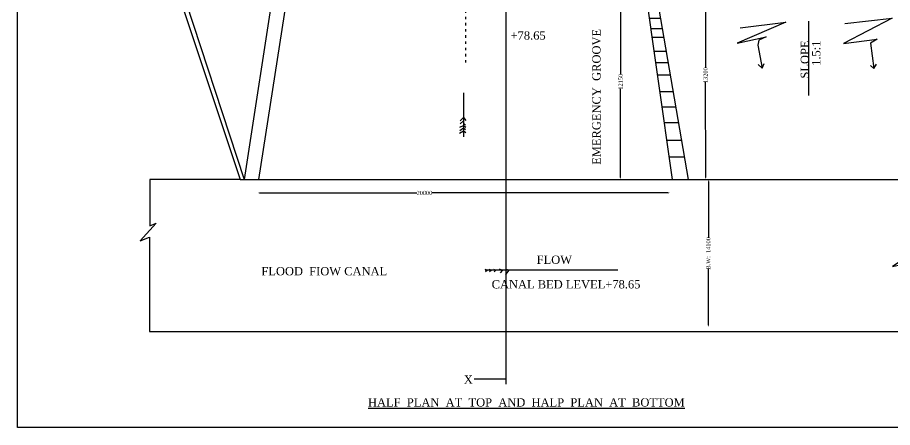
# Model space of a CAD drawing. Header units: millimetres. Extents: x 2351 to 123192, y 1671 to 55171.
# Drawn here: x 2351 to 44732, y 1671 to 21511 of the extents above; entities that cross this region are included whole.
import ezdxf

# ---------------------------------------------------------------- set-up
doc = ezdxf.new("R2010")
doc.units = ezdxf.units.MM
doc.header["$MEASUREMENT"] = 0
doc.header["$PDMODE"] = 66
doc.header["$PDSIZE"] = 170
doc.linetypes.add('ACAD_ISO03W100', pattern=[30, 12, -18])
for name, color, linetype in [('DIM', 5, 'Continuous'), ('DOT LINE', 3, 'ACAD_ISO03W100'), ('DWG. LINE', 1, 'Continuous'), ('HATCH', 2, 'Continuous'), ('TEXT', 7, 'Continuous')]:
    doc.layers.add(name, color=color, linetype=linetype)
doc.layers.add('TITLE', color=7, linetype='Continuous', lineweight=30)
doc.styles.get("Standard").update_dxf_attribs({"font": 'TIMES.TTF', "height": 200})
doc.dimstyles.get("Standard").update_dxf_attribs({"dimtxt": 200, "dimasz": 100, "dimexe": 0.18, "dimexo": 0.0625, "dimgap": 0.09, "dimtad": 0, "dimtih": 1, "dimtoh": 1, "dimdec": 1, "dimzin": 0, "dimdsep": 46, "dimtxsty": 'Standard', "dimcen": 0.09, "dimse1": 1, "dimse2": 1, "dimclrd": 5, "dimclre": 5, "dimclrt": 4, "dimadec": 0, "dimazin": 0, "dimtfac": 1, "dimtdec": 1, "dimtofl": 0, "dimtmove": 0, "dimatfit": 3, "dimfxl": 1, "dimtolj": 1, "dimtzin": 0, "dimarcsym": 0})

# ---------------------------------------------------------------- blocks, each defined once
blk = doc.blocks.new('*D35')
at = {"layer": 'Defpoints', "color": 0}
for p in [(13974, 12953), (33974, 13020), (33974, 12953)]:
    blk.add_point(p, dxfattribs=at)
at = {"layer": 'DIM', "color": 5, "lineweight": -2}
for p, q in [((14074, 13020), (21701, 13020)), ((33874, 13020), (22423, 13020))]:
    blk.add_line(p, q, dxfattribs=at)
at = {"layer": 'DIM', "color": 5}
for points in [[(14074, 13037), (14074, 13004), (13974, 13020)], [(33874, 13037), (33874, 13004), (33974, 13020)]]:
    blk.add_solid(points, dxfattribs=at)
at = {"layer": 'DIM', "color": 4, "insert": (22062, 13020), "char_height": 200, "attachment_point": 5}
blk.add_mtext('\\A1;20000', dxfattribs=at)
blk = doc.blocks.new('*D51')
at = {"layer": 'Defpoints', "color": 0}
for p in [(35663, 23773), (35674, 13671), (35684, 13671)]:
    blk.add_point(p, dxfattribs=at)
at = {"layer": 'DIM', "color": 5, "lineweight": -2}
for p, q in [((35673, 23673), (35678, 19069)), ((35683, 13771), (35679, 18375))]:
    blk.add_line(p, q, dxfattribs=at)
at = {"layer": 'DIM', "color": 5}
for points in [[(35690, 23673), (35657, 23673), (35673, 23773)], [(35700, 13771), (35667, 13771), (35684, 13671)]]:
    blk.add_solid(points, dxfattribs=at)
at = {"layer": 'DIM', "color": 4, "insert": (35678, 18722), "char_height": 200, "attachment_point": 5, "rotation": 90}
blk.add_mtext('\\A1;13200', dxfattribs=at)
blk = doc.blocks.new('*D52')
at = {"layer": 'Defpoints', "color": 0}
for p in [(35684, 13671), (35684, 6522), (35812, 6522)]:
    blk.add_point(p, dxfattribs=at)
at = {"layer": 'DIM', "color": 5, "lineweight": -2}
for p, q in [((35812, 13571), (35812, 10848)), ((35812, 6622), (35812, 9346))]:
    blk.add_line(p, q, dxfattribs=at)
at = {"layer": 'DIM', "color": 5}
for points in [[(35795, 13571), (35829, 13571), (35812, 13671)], [(35795, 6622), (35829, 6622), (35812, 6522)]]:
    blk.add_solid(points, dxfattribs=at)
at = {"layer": 'DIM', "color": 4, "insert": (35812, 10097), "char_height": 200, "attachment_point": 5, "rotation": 90}
blk.add_mtext('\\A1;B.W:  14100', dxfattribs=at)
blk = doc.blocks.new('*D83')
at = {"layer": 'Defpoints', "color": 0}
for p in [(31559, 23130), (31557, 13671), (31561, 13671)]:
    blk.add_point(p, dxfattribs=at)
at = {"layer": 'DIM', "color": 5, "lineweight": -2}
for p, q in [((31563, 23030), (31562, 18747)), ((31561, 13771), (31562, 18054))]:
    blk.add_line(p, q, dxfattribs=at)
at = {"layer": 'DIM', "color": 5}
for points in [[(31547, 23030), (31580, 23030), (31563, 23130)], [(31544, 13771), (31578, 13771), (31561, 13671)]]:
    blk.add_solid(points, dxfattribs=at)
at = {"layer": 'DIM', "color": 4, "insert": (31562, 18401), "char_height": 200, "attachment_point": 5, "rotation": 90}
blk.add_mtext('\\A1;12150', dxfattribs=at)

msp = doc.modelspace()

# ---------------------------------------------------------------- linework, layer by layer
at = {"layer": 'DIM'}
for points in [[(23797.32, 16517.57), (23957.71, 16680.17), (24060.06, 16522.42)], [(23773.9, 16201.62), (23957.71, 16290.74), (24071.24, 16210.53)], [(23773.9, 16050.39), (23957.71, 16177.84), (24052.41, 16093.76)], [(23794.79, 16371.98), (23957.71, 16507.45)], [(24046.94, 16304.01), (23957.71, 16399.08)], [(23754.54, 15913.21), (23957.71, 16025.98), (24068.45, 15940.57)], [(24983.22, 9327.11), (25110.99, 9284.84), (25021.3, 9198.22)], [(25173.84, 9335.69), (25311.45, 9284.84), (25208.25, 9199.44)], [(25411.58, 9329.05), (25520.97, 9284.84), (25442.21, 9197.9)], [(25688.88, 9350.54), (25844.07, 9284.84), (25722.14, 9157.84)], [(26019, 9329.67), (26150, 9284.84), (25988.17, 9073.67)]]:
    msp.add_lwpolyline(points, dxfattribs=at)
at = {"layer": 'DOT LINE', "ltscale": 10}
msp.add_lwpolyline([(24045, 40749.64), (24045, 19196.31)], dxfattribs=at)
at = {"layer": 'DWG. LINE'}
for points in [[(14673.99, 40502.21), (6318.69, 40502.21), (6318.69, 38479.42), (12627.39, 38479.42), (13050.04, 36101.97), (10156.2, 29520.89), (9908.28, 29520.89), (9908.28, 23359.33), (10143.24, 23359.33), (13330.72, 13671.15)], [(14673.99, 40502.21), (15505.07, 29957.04), (15505.07, 25159.15), (15107.86, 25159.15), (15107.86, 24852.26), (15471.13, 24852.26), (15471.13, 24080.61), (15074.38, 24080.61), (15074.38, 23749.2), (15492.1, 23749.2), (15492.1, 23130.04), (14028.15, 13671.15)], [(33505.9, 36634.88), (45234.97, 36634.88), (45234.97, 33346.1), (45428.87, 33470.33), (45063.37, 32939.52), (45239.51, 33025.09), (45239.51, 31030.48), (45342.54, 31110.54), (44998.2, 30482.57), (45232.64, 30582.49), (45232.64, 26834.76), (45346.93, 26847.71), (44958.29, 26220.11), (45199.51, 26301.41), (45199.51, 9979.62), (45490.12, 9961.4), (44731.23, 9459.17), (45019.86, 9533.7), (45019.86, 5906.12)], [(9646.62, 29742.15), (9646.62, 23070.48), (9996.77, 23070.48), (13131.52, 13671.15)], [(14826.01, 23427.25), (13337.23, 13671.15)], [(32679.72, 23427.25), (34056.14, 13671.15)], [(33159.98, 23427.25), (34832.25, 13671.15)], [(32954.76, 21477.8), (33494.13, 21477.8)], [(33024.41, 20984.12), (33578.75, 20984.12)], [(33083.29, 20566.75), (33650.29, 20566.75)], [(33180.4, 19878.44), (33768.27, 19878.44)], [(33256.98, 19335.62), (33861.32, 19335.62)], [(33341.81, 18734.37), (33964.38, 18734.37)], [(33455.74, 17926.81), (34102.8, 17926.81)], [(33559.21, 17193.37), (34228.51, 17193.37)], [(33666.83, 16430.6), (34359.26, 16430.6)], [(33788.13, 15570.76), (34506.64, 15570.76)], [(33901.2, 14769.33), (34644.01, 14769.33)], [(13131.52, 13671.15), (8869.45, 13671.15), (8768.19, 13671.15), (8768.19, 11431.57), (9072.83, 11551.16), (8291.59, 10711.02), (8748.94, 10878.13), (8748.94, 6309.37), (47941.46, 6309.37)], [(13131.52, 13671.15), (45199.51, 13671.15)]]:
    msp.add_lwpolyline(points, dxfattribs=at)
at = {"layer": 'HATCH'}
for points in [[(37348.08, 21005.02), (39569.01, 21290.09), (37215.27, 20267), (38610.87, 20582.48), (38261.37, 20409.08), (38213.24, 20178.78), (38423.15, 19067.52)], [(42421.95, 21221.13), (44719.84, 21471.83), (42350.74, 20249.62), (43996.18, 20464.79), (43668.82, 20275.44), (43830.83, 19041.64)], [(38423.15, 19067.52), (38225.5, 19236.5)], [(38423.15, 19067.52), (38517.5, 19284)], [(43830.83, 19041.64), (43659.5, 19191)], [(43830.83, 19041.64), (43949.5, 19254.5)]]:
    msp.add_lwpolyline(points, dxfattribs=at)
at = {"layer": 'TITLE'}
msp.add_lwpolyline([(2351.27, 55171.09), (123078.68, 55171.09), (123078.68, 1671.09), (2351.27, 1671.09)], close=True, dxfattribs=at)

# ---------------------------------------------------------------- texts
at = {"layer": 'TEXT'}
for s, p in [('+78.65', (26232.79, 20442.2)), ('FLOW', (27497.23, 9590.1)), ('FLOOD  FIOW CANAL', (14164.88, 9035.3)), ('CANAL BED LEVEL+78.65', (25318.63, 8400.52)), ('X', (23969.9, 3786.97))]:
    msp.add_text(s, height=400, dxfattribs=at).set_placement(p)
for s, p in [('EMERGENCY  GROOVE', (30591.64, 14381.6)), ('SLOPE', (40686.63, 18554.5)), ('1.5:1', (41238.51, 19170))]:
    msp.add_text(s, height=400, rotation=90, dxfattribs=at).set_placement(p)
at = {"layer": 'TITLE'}
msp.add_text('%%UHALF  PLAN  AT  TOP  AND  HALP  PLAN  AT  BOTTOM', height=400, dxfattribs=at).set_placement((19328.63, 2685.39))

# ---------------------------------------------------------------- dimensions: what is measured, and where the dimension line sits
at = {"layer": 'DIM'}
for p1, p2, distance, text, picture, middle in [((35663.42, 23773.16), (35673.59, 13671.15), 9.94, '13200', '*D51', (35678.44, 18722.16)), ((31559.23, 23130.04), (31556.66, 13671.15), 4.22, '12150', '*D83', (31562.16, 18400.59)), ((35683.53, 13671.16), (35683.53, 6522.14), 128.41, 'B.W:  14100', '*D52', (35811.94, 10096.65))]:
    dim = msp.add_aligned_dim(p1=p1, p2=p2, distance=distance, text=text, dimstyle='Standard', dxfattribs=at)
    dim.commit()
    dim.dimension.update_dxf_attribs({"geometry": picture, "text_midpoint": middle, "text_rotation": 90})
dim = msp.add_linear_dim(base=(33973.96, 13020.41), p1=(13973.96, 12952.93), p2=(33973.96, 12952.93), angle=0, text='20000', dimstyle='Standard', dxfattribs=at)
dim.commit()
dim.dimension.update_dxf_attribs({"geometry": '*D35', "text_midpoint": (22062.05, 13020.41), "dimtype": 161})

# ---------------------------------------------------------------- leaders
for points in [[(24581.56, 54897.57), (25996.14, 54897.57), (25996.14, 3767.52)], [(40686.63, 17737.84), (40686.63, 21341.1)], [(23957.71, 17859.81), (23957.71, 15728.85)], [(31435.59, 9284.84), (25003.87, 9284.84)], [(24469.63, 4023.14), (26040.37, 4023.14)]]:
    msp.add_leader(points, dimstyle='Standard', override={"dimgap": 0.09, "dimtad": 0}, dxfattribs=at)

doc.saveas('drawing.dxf')
